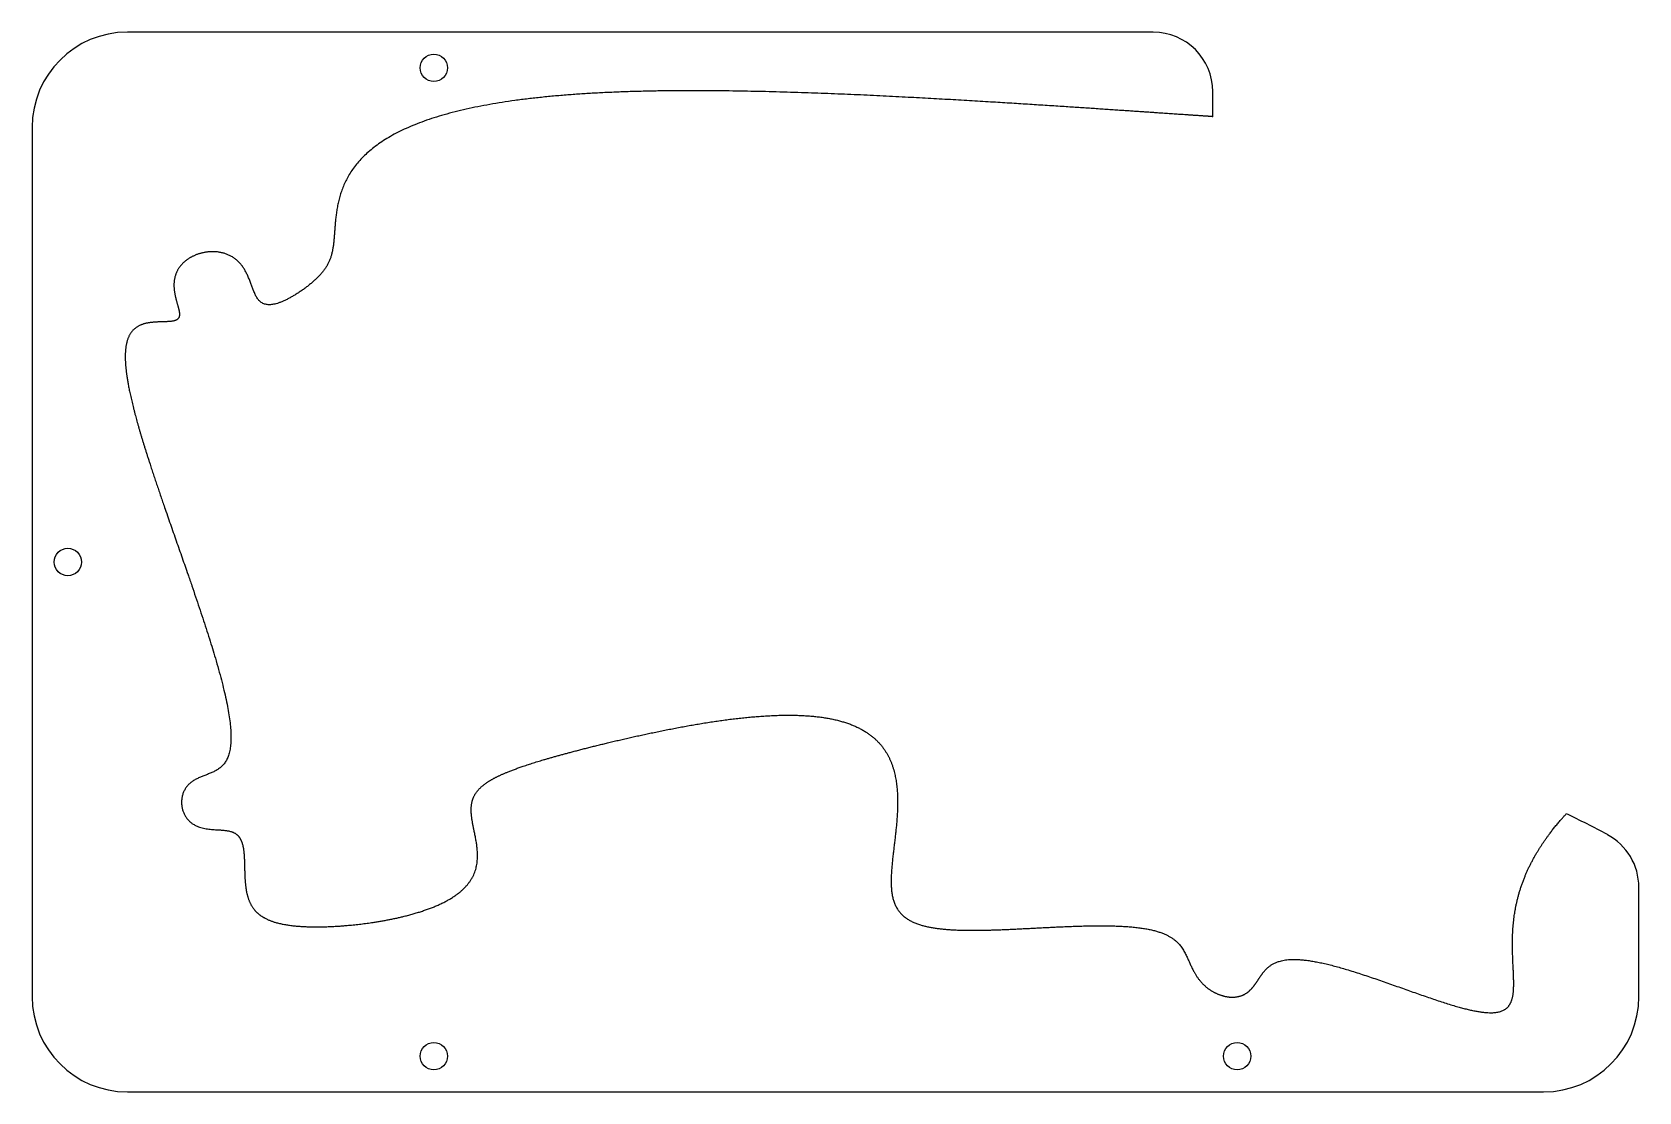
# Model space of a CAD drawing. Header units: millimetres. Extents: x -68 to 68, y -45 to 45.
import ezdxf

# ---------------------------------------------------------------- set-up
doc = ezdxf.new("R2010")
doc.units = ezdxf.units.MM
doc.layers.get('0').update_dxf_attribs({"linetype": 'CONTINUOUS'})

msp = doc.modelspace()

# ---------------------------------------------------------------- linework, layer by layer
for p, q in [((26.7, 44.5, 9), (-59.5, 44.5, 9)), ((31.7, 37.4, 9), (31.7, 39.5, 9)), ((-67.5, 36.5, 9), (-67.5, -36.5, 9)), ((67.5, -36.5, 9), (67.5, -27.31, 9)), ((-59.5, -44.5, 9), (59.5, -44.5, 9))]:
    msp.add_line(p, q)
for centre in [(-33.75, 41.5, -2), (-64.5, 0, -2), (-33.75, -41.5, -2), (33.75, -41.5, -2)]:
    msp.add_circle(centre, 1.15)
for centre, radius, start, end in [((-59.5, 36.5, 9), 8, 90, 180), ((26.7, 39.5, 9), 5, 0, 90), ((22.15, -102.74, 9), 90.55, 61.8546, 64.3067), ((62.5, -27.31, 9), 5, 0, 61.8546), ((-59.5, -36.5, 9), 8, 180, 270), ((59.5, -36.5, 9), 8, 270, 360)]:
    msp.add_arc(centre, radius, start, end)
msp.add_open_spline([(31.7, 37.4, 9), (31.34, 37.43, 9), (30.58, 37.48, 9), (29.34, 37.56, 9), (27.46, 37.69, 9), (24.77, 37.87, 9), (21.72, 38.08, 9), (18.33, 38.3, 9), (14.61, 38.54, 9), (10.6, 38.78, 9), (6.31, 39.02, 9), (1.79, 39.25, 9), (-2.9, 39.43, 9), (-7.69, 39.56, 9), (-12.49, 39.61, 9), (-17.21, 39.54, 9), (-21.74, 39.33, 9), (-25.98, 38.94, 9), (-29.83, 38.36, 9), (-33.2, 37.56, 9), (-36.03, 36.55, 9), (-38.28, 35.33, 9), (-39.95, 33.93, 9), (-41.06, 32.41, 9), (-41.7, 30.82, 9), (-41.99, 29.26, 9), (-42.08, 27.83, 9), (-42.16, 26.57, 9), (-42.36, 25.52, 9), (-42.83, 24.59, 9), (-43.65, 23.69, 9), (-44.79, 22.79, 9), (-46.11, 21.97, 9), (-47.35, 21.49, 9), (-48.27, 21.59, 9), (-48.8, 22.35, 9), (-49.15, 23.57, 9), (-49.69, 24.88, 9), (-50.72, 25.86, 9), (-52.24, 26.23, 9), (-53.89, 25.91, 9), (-55.18, 25.01, 9), (-55.73, 23.72, 9), (-55.55, 22.34, 9), (-55.12, 21.17, 9), (-55, 20.43, 9), (-55.55, 20.16, 9), (-56.63, 20.18, 9), (-57.89, 20.15, 9), (-58.98, 19.76, 9), (-59.65, 18.75, 9), (-59.8, 16.95, 9), (-59.39, 14.28, 9), (-58.46, 10.83, 9), (-57.14, 6.76, 9), (-55.59, 2.33, 9), (-54, -2.18, 9), (-52.56, -6.46, 9), (-51.44, -10.25, 9), (-50.79, -13.31, 9), (-50.68, -15.54, 9), (-51.12, -16.92, 9), (-52.01, -17.6, 9), (-53.13, -17.95, 9), (-54.19, -18.38, 9), (-54.9, -19.22, 9), (-55.08, -20.41, 9), (-54.67, -21.58, 9), (-53.74, -22.31, 9), (-52.51, -22.51, 9), (-51.26, -22.48, 9), (-50.3, -22.68, 9), (-49.78, -23.42, 9), (-49.64, -24.69, 9), (-49.66, -26.26, 9), (-49.57, -27.8, 9), (-49.12, -29.06, 9), (-48.17, -29.96, 9), (-46.64, -30.48, 9), (-44.57, -30.69, 9), (-42.06, -30.65, 9), (-39.31, -30.39, 9), (-36.57, -29.9, 9), (-34.09, -29.2, 9), (-32.09, -28.27, 9), (-30.74, -27.12, 9), (-30.07, -25.8, 9), (-30, -24.36, 9), (-30.27, -22.92, 9), (-30.6, -21.57, 9), (-30.69, -20.39, 9), (-30.37, -19.41, 9), (-29.55, -18.6, 9), (-28.27, -17.89, 9), (-26.56, -17.23, 9), (-24.49, -16.58, 9), (-22.1, -15.92, 9), (-19.45, -15.25, 9), (-16.62, -14.59, 9), (-13.66, -13.97, 9), (-10.65, -13.43, 9), (-7.67, -13.03, 9), (-4.81, -12.82, 9), (-2.17, -12.85, 9), (0.16, -13.18, 9), (2.09, -13.86, 9), (3.58, -14.9, 9), (4.58, -16.29, 9), (5.13, -18, 9), (5.29, -19.94, 9), (5.16, -21.99, 9), (4.9, -24.05, 9), (4.66, -25.96, 9), (4.62, -27.64, 9), (4.94, -29, 9), (5.77, -29.99, 9), (7.22, -30.63, 9), (9.32, -30.93, 9), (12.01, -30.97, 9), (15.11, -30.84, 9), (18.38, -30.65, 9), (21.54, -30.52, 9), (24.34, -30.54, 9), (26.58, -30.8, 9), (28.14, -31.34, 9), (29.07, -32.16, 9), (29.57, -33.19, 9), (30.01, -34.33, 9), (30.68, -35.4, 9), (31.74, -36.23, 9), (33.01, -36.65, 9), (34.17, -36.56, 9), (35.01, -35.93, 9), (35.57, -34.98, 9), (36.19, -34.01, 9), (37.24, -33.37, 9), (38.98, -33.27, 9), (41.4, -33.72, 9), (44.32, -34.62, 9), (47.49, -35.75, 9), (50.56, -36.85, 9), (53.21, -37.68, 9), (55.21, -38.01, 9), (56.43, -37.72, 9), (56.97, -36.82, 9), (57.03, -35.43, 9), (56.91, -33.68, 9), (56.83, -31.73, 9), (56.96, -29.65, 9), (57.43, -27.53, 9), (58.28, -25.4, 9), (59.31, -23.69, 9), (60.28, -22.42, 9), (61.01, -21.57, 9), (61.4, -21.15, 9)], degree=5)

doc.saveas('drawing.dxf')
